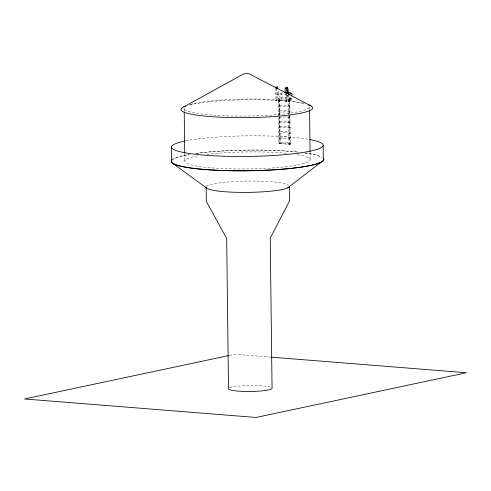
<?xml version="1.0" encoding="UTF-8"?>
<svg xmlns="http://www.w3.org/2000/svg" width="491" height="491" viewBox="0 0 491 491"><rect width="100%" height="100%" fill="white"/><g stroke="black" fill="none" stroke-linecap="round" stroke-linejoin="round"><path stroke-width="0.37" stroke-dasharray="2.46 1.84" d="M279.71 117.232L279.293 117.196M276.814 100.815L275.525 100.796L276.838 100.79L276.697 89.515M285.688 101.557L286.983 101.533L285.688 101.557L285.578 94.033M288.438 101.275L289.727 101.287L278.293 100.532L279.582 100.551L280.017 143.667L278.882 143.673L278.268 100.225L276.384 87.791M278.814 143.648L280.109 143.624L279.575 100.109L278.041 89.963M290.23 144.385L288.941 144.366L290.255 144.36L289.721 100.851L288.954 95.776M290.825 98.501L290.463 99.09L290.844 99.716L292.145 99.335L292.133 98.636L291.427 98.114L286.486 97.537L280.95 97.703L278.612 98.292L278.262 98.869L278.986 99.624L281.478 99.035L281.785 98.274L281.122 97.697L280.447 98.335L281.14 99.096L286.505 98.943L291.065 99.47L290.69 98.949L291.071 98.353L291.918 98.992L291.58 99.759M279.281 105.817C278.415 108.671 291.304 104.503 289.101 107.449C294.385 105.289 278.004 103.994 279.453 106.793M279.348 111.095C278.962 114.139 291.016 109.462 289.242 112.777C294.219 110.365 278.072 109.383 279.514 112.071M279.477 121.645C278.514 124.419 292.096 120.528 289.224 123.198C294.778 121.369 278.219 119.687 279.643 122.627M279.539 126.924C278.575 129.692 292.163 125.8 289.285 128.47C294.839 126.647 278.28 124.966 279.71 127.899M279.606 132.202C278.913 134.902 287.088 131.478 288.53 133.024C291.335 134.436 289.297 131.656 289.352 133.748C294.907 131.919 278.348 130.244 279.772 133.178M279.667 137.48C278.808 140.334 291.697 136.167 289.487 139.113C294.772 136.952 278.391 135.657 279.839 138.456M279.735 142.758C279.072 145.459 287.014 142.028 288.726 143.587C291.93 144.925 288.733 142.224 289.549 144.391C294.833 142.23 278.458 140.935 279.901 143.734M289.359 107.511L289.721 106.308L289.174 106.541M289.42 112.789L289.788 111.586L289.236 111.819M289.303 117.091C290.512 118.184 289.42 115.864 289.064 117.687C291.789 118.589 289.53 114.826 287.204 116.085M289.487 118.067C289.788 116.017 282.362 117.38 280.386 117.208M289.549 123.345L289.917 122.136L289.365 122.369M289.616 128.624L289.978 127.415L289.432 127.648M289.678 133.896L289.917 133.3L289.494 132.926M289.745 139.174L290.107 137.971L289.561 138.204M289.807 144.452L290.175 143.249L289.622 143.482M288.395 95.739L287.695 95.69L287.333 95.058M291.003 98.446C286.615 97.832 287.959 102.14 291.402 99.82M289.021 100.33L289.506 99.507L288.634 98.949M282.583 92.719C270.216 95.622 282.521 94.867 286.026 93.934M278.372 95.082L278.87 94.26L277.986 93.701M279.17 99.618L279.667 98.795L278.784 98.231M280.109 143.624L289.033 144.323M229.678 355.374L234.919 354.257L270.836 357.123M279.582 117.349L280.459 117.196M280.011 143.311L279.447 143.268L279.134 117.337M290.156 144.047L289.592 144.01L289.07 101.293M288.401 94.886L289.199 100.52M287.523 95.113L288.413 100.962L288.941 144.366M309.533 107.093L309.557 109.395M310.085 152.314L310.177 159.98M286.897 94.769L286.983 101.533M286.376 94.186L286.456 100.759M278.925 100.551L279.121 116.57M275.365 88.036L275.525 100.796M184.205 111.07L184.168 108.002A62.725 8.513 -0.7 0 0 252.853 115.95A62.725 8.513 -0.7 0 0 307.961 104.902M184.733 153.99L184.812 160.888M297.429 154.683A62.725 8.513 -0.7 0 1 289.475 166.253A62.725 8.513 -0.7 0 1 204.557 167.155A62.725 8.513 -0.7 0 1 198.364 155.733M206.754 154.45A62.725 8.513 -0.7 0 1 287.769 153.425M171.85 160.532A75.878 10.299 -0.7 0 1 189.33 154.518M196.412 153.431A75.878 10.299 -0.7 0 1 298.283 152.173M304.641 152.971A75.878 10.299 -0.7 0 1 321.427 157.23M172.169 159.624A76.381 10.366 -0.7 0 1 188.943 154.481M195.412 153.474A76.381 10.366 -0.7 0 1 299.32 152.198M305.015 152.922A76.381 10.366 -0.7 0 1 321.912 157.212M206.367 186.66A41.661 5.653 -0.7 0 1 245.181 181.118A41.661 5.653 -0.7 0 1 288.407 184.972M229.444 387.89A21.794 2.958 -0.7 0 1 250.097 385.552A21.794 2.958 -0.7 0 1 271.007 387.344M190.483 104.491A62.725 8.513 -0.7 0 1 247.808 99.022A62.725 8.513 -0.7 0 1 304.027 103.362M185.561 140.905A75.878 10.299 -0.7 0 1 308.36 139.303M189.25 105.056A65.886 8.942 -0.7 0 1 247.452 99.759A65.886 8.942 -0.7 0 1 305.034 103.81M280.834 93.358C281.607 96.101 282.859 91.688 280.834 93.358M278.293 100.176L279.575 100.109L278.293 100.176M288.438 100.913L289.721 100.851L288.438 100.913"/><path stroke-width="0.74" d="M286.296 87.613C288.285 86.048 287.867 89.792 286.566 88.699M276.672 88.073C276.869 87.306 275.028 86.428 275.457 87.607M285.566 93.278C283.381 84.52 288.64 87.57 286.879 93.265M286.824 88.754L286.511 89.049M276.507 87.183C277.544 85.477 278.121 88.441 276.611 88.184M290.893 93.953C291.93 92.676 293.084 95.328 291.372 95.002M287.652 187.906L320.531 162.589M286.91 87.576L287.223 87.392M183.861 106.848L243.837 73.822L246.531 73.533L249.09 73.785L311.061 105.927M288.542 94.266L291.347 93.646M228.929 355.533L24.55 398.98L256.081 417.467L466.45 372.743L271.597 357.184M284.792 92.56L285.989 92.517M287.812 92.523L290.899 92.75M288.242 93.965L289.285 94.014M173.078 163.656L207.22 188.489A41.661 5.653 -0.7 0 0 251.803 192.312A41.661 5.653 -0.7 0 0 289.451 186.427L289.629 200.782L270.228 238.147L272.063 388.35A21.794 2.958 -0.7 0 1 249.52 391.474A21.794 2.958 -0.7 0 1 228.505 388.663L226.67 238.46L206.355 201.384L206.183 187.028M286.007 88.828L285.504 88.024M287.744 87.809L288.733 94.327M286.75 89.988L287.303 93.646M323.152 145.6L323.323 159.882A75.878 10.299 -0.7 0 1 244.843 170.758A75.878 10.299 -0.7 0 1 171.666 160.98L171.494 146.699M309.569 110.162L310.073 151.547M184.217 111.831L184.72 153.223M323.299 158.262A76.381 10.366 -0.7 0 1 247.501 170.8A76.381 10.366 -0.7 0 1 171.69 160.078M309.809 139.561A75.878 10.299 -0.7 0 1 297.589 153.26A75.878 10.299 -0.7 0 1 196.971 154.456A75.878 10.299 -0.7 0 1 184.892 141.046M308.907 104.951A65.886 8.942 -0.7 0 1 245.807 117.662A65.886 8.942 -0.7 0 1 185.561 106.166"/></g></svg>
